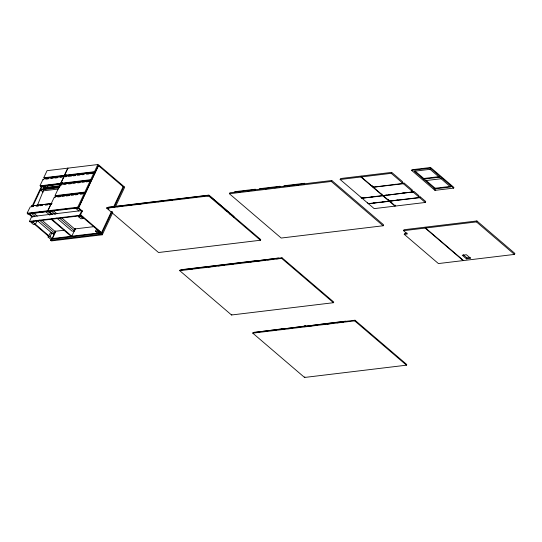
<?xml version="1.0" encoding="UTF-8"?>
<svg xmlns="http://www.w3.org/2000/svg" width="542" height="542" viewBox="0 0 542 542"><rect width="100%" height="100%" fill="white"/><g stroke="black" fill="none" stroke-linecap="round" stroke-linejoin="round"><path stroke-width="0.81" d="M60.44 185.466L60.155 184.727L55.047 195.493L55.65 195.642L55.684 196.407M60.867 183.216L63.936 176.699L60.799 183.108M64.573 175.235C65.575 174.849 65.23 177.336 67.743 175.791M65.236 175.54L64.647 175.317M369.116 203.501L368.458 203.717L374.19 208.623L394.949 206.123L395.403 205.161M115.439 206.827L124.687 187.18L98.793 165.025L78.637 207.843L27.757 213.975L27.717 213.209L27.12 213.053L30.318 206.787M40.542 186.421L91.307 180.303L91.395 179.646L90.792 179.49L93.773 173.162L94.315 173.819L95.162 172.485L91.429 180.411L40.67 186.529L40.636 185.757L40.033 185.608L43.089 179.212L43.197 179.7M44.451 178.494L44.41 177.729L43.8 177.613L47.066 170.662L97.824 164.544L98.59 165.202L95.209 172.383L44.275 178.494L43.651 179.822M60.88 183.094L61.097 183.176M64.566 175.113L67.913 168.149M85.473 192.695L85.561 192.037L84.959 191.888L89.992 181.197L90.534 181.848L91.252 180.411L85.595 192.81L55.562 196.299M44.322 178.386L95.08 172.268L95.168 171.611L94.572 171.462L97.824 164.544M362.7 198.094L362.049 198.237L368.37 203.643L389.136 201.143L388.058 199.951L388.343 199.51M372.178 185.635L373.255 187.146L361.324 176.943L361.778 175.987L391.69 172.383L402.557 181.678L402.089 182.349L403.241 183.386L373.255 187.146M37.208 205.913L43.57 190.242M32.053 206.353L41.626 186.014M32.805 206.258L42.378 185.92M43.096 192.159L40.575 189.998L40.874 189.361L59.545 187.112M43.482 190.208L43.184 190.845L58.184 189.043M29.437 221.393L31.693 216.61L81.822 210.567L79.572 215.357L29.437 221.393L29.946 221.834L80.081 215.791L82.337 211.007L77.75 207.207L47.838 210.811L54.322 197.125L54.457 197.695M36.992 220.994L35.454 224.273L33.489 224.51L31.151 222.511L32.053 221.4M31.151 222.511L33.116 222.281L33.733 220.967M64.573 175.073L67.831 168.155M54.918 197.2L55.63 195.696M60.237 185.906L61.3 183.643M54.884 197.735L55.508 196.407L85.419 192.803L78.515 207.857M60.718 185.344L61.47 184.124M61.388 183.907L61.436 183.332M65.297 175.608L65.297 175.981L65.975 174.544M61.436 184.023L62.113 182.586M65.216 175.994L65.894 174.558M62.194 182.573L61.517 184.016L61.395 183.257M65.243 176.773L65.948 175.269M52.289 214.219L49.092 211.482L51.429 211.197L51.802 210.398M48.048 236.969L50.298 232.985L51.863 232.796L54.2 234.794L52.344 238.731L50.386 238.968L48.048 236.969L50.013 236.732L52.344 238.731M50.013 236.732L51.863 232.796M112.594 212.87L102.282 234.788L51.395 240.919L50.636 240.262L51.348 238.751M52.127 238.582L55.731 230.933M37.737 220.973L52.466 233.568L54.803 233.29L55.501 231.8L42.283 220.486M77.75 207.207L84.159 193.589L84.701 194.239L85.419 192.803M80.677 215.547L83.407 217.498L82.912 218.562L80.948 218.792L78.61 216.8L79.227 215.486M78.61 216.8L80.575 216.563L81.076 215.499M75.406 228.561L71.808 236.21L51.51 218.846M56.774 218.053L72.14 231.197L74.478 230.919L75.182 229.429L61.327 217.579M97.574 229.998L100.304 231.949L99.803 233.013L97.838 233.25L95.507 231.251L96.74 228.629M106.727 208.209L107.031 207.572L208.961 195.296L260.756 239.605L260.451 240.242L158.521 252.518L106.727 208.209L208.663 195.933L260.451 240.242M95.507 231.251L97.472 231.014L97.973 229.95M111.232 211.976L101.51 232.633L51.375 238.67L51.883 239.11L102.018 233.067L80.582 214.727M113.752 206.617L123.109 186.726M50.636 240.262L101.517 234.13L112.099 211.644M114.26 207.058L123.922 186.523M158.007 201.848L158.305 201.211L108.17 207.247L107.872 207.884L109.545 207.688M158.42 201.8L158.725 201.157L208.853 195.12L233.981 216.624L233.683 217.261M208.663 195.933L208.961 195.296M179.741 270.682L180.046 270.038L281.976 257.762L333.77 302.07L333.465 302.707L231.536 314.99L179.741 270.682L281.677 258.398L333.465 302.707M180.886 270.356L181.184 269.713L208.887 266.379L208.582 267.016M229.401 193.738L229.855 192.783L331.785 180.5L383.58 224.808L383.126 225.763L281.19 238.046L229.401 193.738L331.338 181.455L383.126 225.763M234.327 192.654L234.781 191.699L255.377 189.219L254.923 190.174M236.698 263.629L237.003 262.992L209.3 266.332L209.002 266.969L210.682 266.766M237.118 263.581L237.416 262.945L255.092 260.81L254.787 261.454M279.577 187.207L280.024 186.245L259.428 188.731M283.629 186.719L284.076 185.757L304.672 183.277L304.225 184.233M255.207 261.4L255.756 260.736L255.607 261.054M255.858 261.02L278.486 257.999M231.536 314.99L231.834 314.346M281.677 258.398L281.976 257.762M252.755 333.147L253.06 332.51L354.996 320.227L406.785 364.536L406.48 365.179L304.55 377.456L252.755 333.147L354.692 320.871L406.48 365.179M282.45 329.319L281.901 328.845L254.3 332.47M331.338 181.455L331.785 180.5M340.146 179.497L340.593 178.535L361.358 176.035L360.904 176.99L340.146 179.497L361.961 198.162L382.801 195.499M281.901 328.845L281.494 329.197M282.016 329.434C282.213 327.781 283.832 330.153 282.314 328.798M282.565 328.764L282.416 329.082L304.082 326.176L304.631 326.65M361.961 198.162L363.784 197.877M304.082 326.176C303.744 327.029 304.821 325.376 305.132 326.589M304.286 326.751L304.584 326.115M304.699 326.704C304.902 325.051 306.515 327.422 305.004 326.06M305.254 326.033L305.099 326.352L326.765 323.438L327.321 323.913M373.336 187.22L403.722 183.691L403.851 182.817L412.448 190.14L411.981 190.811L413.133 191.848L383.147 195.608L373.336 187.22L373.872 187.268M368.37 203.643L367.3 202.451M361.324 176.943L391.236 173.338L391.69 172.383M362.049 198.237L383.282 195.804L383.465 195.432M383.147 195.608L386.541 195.052M411.466 192.051L413.614 192.153L413.776 191.285L418.858 195.628L418.39 196.299L419.467 197.491L389.556 201.096L383.228 195.682L383.878 195.377M326.765 323.438C326.426 324.299 327.503 322.639 327.822 323.852M326.968 324.021L327.266 323.384M345.911 321.677L345.356 321.203L327.686 323.33L327.639 323.94M304.55 377.456L304.848 376.819M368.458 203.717L389.698 201.292L389.847 200.831M389.637 201.17L420.023 197.634L420.118 196.76L425.734 201.509L425.28 202.464L395.369 206.068L388.445 199.734M411.615 170.384L411.913 169.748L430.592 167.498L453.939 187.478L453.64 188.115L434.962 190.364L411.615 170.384L430.287 168.135L453.64 188.115M345.356 321.203L344.956 321.555M383.228 195.682L413.214 191.922M354.692 320.871L354.996 320.227M430.287 168.135L430.592 167.498M430.057 169.328L450.687 186.976L434.853 188.887L414.224 171.231L430.057 169.328L430.362 168.691M425.538 180.019L425.24 180.655L441.073 178.752M403.553 230.689L404.007 229.733L425.606 227.132L425.152 228.087L403.553 230.689L407.374 233.954L404.244 234.334L404.691 233.378L407.042 233.094M434.853 188.887L435.158 188.243L450.991 186.34M434.962 190.364L435.267 189.727L434 188.643M425.572 228.04L426.026 227.078L476.906 220.953L514.9 253.453L514.446 254.415L463.566 260.539L425.572 228.04L476.459 221.908L514.446 254.415M476.459 221.908L476.906 220.953M466.479 258.873L470.659 258.371L466.411 254.74L462.231 255.241L466.479 258.873L466.926 257.917L470.273 257.518M48.516 210.777L47.865 210.594L50.934 204.158L51.043 204.646M40.203 185.845L91.002 179.673M94.735 171.699L44.024 177.756M63.821 176.719L66.564 176.645M44.451 178.122L95.209 172.004M51.043 177.803L54.369 177.403M56.029 177.2L58.522 176.902M60.182 176.699L63.502 176.299M69.403 175.588L72.723 175.188M74.389 174.991L76.883 174.687M78.543 174.49L86.022 173.589M87.682 173.386L90.175 173.088M91.835 172.884L95.162 172.485M45.718 179.158L48.204 178.86M50.697 178.555L53.191 178.257M54.85 178.061L57.344 177.756M59.837 177.458L62.323 177.159M68.224 176.448L71.551 176.048M73.211 175.845L75.704 175.547M77.364 175.344L79.857 175.046M82.35 174.748L84.01 174.544M86.503 174.246L88.996 173.941M90.656 173.745L93.983 173.345M40.67 186.15L91.429 180.039M47.73 185.371L50.142 185.079M52.547 184.788L54.153 184.598M56.564 184.307L58.976 184.016M86.049 180.757L87.729 180.554M61.293 184.158L58.956 184.443L60.237 185.533M64.789 183.724L66.456 183.521M68.949 183.223L72.269 182.823M73.929 182.62L76.422 182.322M78.089 182.119L85.561 181.218M87.228 181.021L91.381 180.52M60.291 184.978L61.951 184.781M63.617 184.578L66.11 184.28M68.597 183.982L71.09 183.677M72.757 183.481L75.25 183.176M77.736 182.878L80.23 182.579M81.896 182.376L84.389 182.078M86.049 181.875L90.202 181.374M59.512 185.764L43.279 187.715L43.008 188.304L60.054 186.252M59.234 186.678L43.34 188.264M40.575 189.998L59.247 187.749M55.257 195.669L84.342 192.166M55.684 196.035L85.595 192.43M58.13 196.218L65.609 195.316M67.269 195.113L74.749 194.212M76.408 194.016L79.735 193.616M81.395 193.413L83.888 193.115M57.784 196.976L60.277 196.671M61.937 196.475L64.43 196.17M66.09 195.974L69.417 195.574M71.077 195.371L73.57 195.073M75.23 194.869L77.723 194.571M80.216 194.273L82.709 193.968M52.12 203.44L31.361 205.94L51.415 203.65M31.138 206.807L33.631 206.509M36.124 206.204L38.611 205.906M40.277 205.703L42.764 205.404M45.257 205.106L47.75 204.808M49.41 204.605L51.07 204.402M27.33 213.236L48.096 210.736M27.757 213.602L48.516 211.095L27.628 213.866M52.154 210.73L53.827 210.526M55.508 210.323L58.028 210.025M60.548 209.72L62.222 209.517M64.742 209.212L67.262 208.907M68.936 208.711L71.456 208.406M73.976 208.101L75.656 207.898M117.065 206.78L118.732 206.577M121.239 206.278L122.912 206.075M126.252 205.675L127.926 205.472M130.432 205.167L132.099 204.971M139.619 204.063L141.293 203.86M143.799 203.562L145.473 203.358M161.767 201.394L163.433 201.197M170.954 200.289L172.627 200.086M184.321 198.677L185.994 198.474M193.514 197.573L195.188 197.369M202.708 196.461L204.375 196.265M206.881 195.96L208.555 195.757M238.446 192.159L240.099 191.963M247.511 191.069L249.157 190.865M265.566 188.894L267.22 188.691M274.631 187.803L276.278 187.6M287.748 186.218L289.394 186.021M292.687 185.621L294.333 185.425M296.806 185.127L298.452 184.93M82.337 211.007L81.585 211.095L77.885 207.938M83.014 217.545L83.407 217.498M439.589 176.59L423.756 178.494L423.458 179.131L439.291 177.227M376.649 186.59L378.316 186.387M394.102 184.483L395.762 184.287M54.844 231.339L64.484 230.181M74.593 228.961L93.901 226.637M366.277 197.573L367.937 197.376M371.175 196.902L372.923 196.773M389.034 194.747L390.782 194.625M402.327 193.148L404.075 193.02M99.911 231.996L100.304 231.949M418.424 197.254L420.091 197.051M373.431 202.884L375.179 202.755M377.666 202.457L379.332 202.261M382.564 201.787L384.312 201.658M391.29 200.736L393.038 200.608M395.531 200.31L397.936 199.937M400.43 199.632L402.178 199.503M409.569 198.535L411.317 198.406M186.76 269.645L188.44 269.442M190.96 269.144L192.634 268.94M204.388 267.524L206.068 267.321M218.236 265.858L219.91 265.655M222.43 265.35L224.11 265.146M231.664 264.239L233.345 264.035M249.97 262.03L251.576 261.84M258.487 261.007L260.133 260.81M263.412 260.411L265.052 260.214M267.518 259.916L269.157 259.72M276.542 258.832L278.182 258.636M256.21 332.544L257.857 332.348M265.275 331.453L266.928 331.25M274.347 330.356L275.993 330.159M287.788 328.737L289.442 328.54M296.86 327.646L298.513 327.449M305.525 326.602L307.172 326.406M310.471 326.006L312.124 325.81M314.597 325.512L316.243 325.308M323.669 324.414L325.315 324.218M328.046 323.892L329.678 323.696M337.036 322.808L338.675 322.612M341.941 322.219L343.581 322.016M381.866 194.009L381.737 194.592M415.152 171.13L423.905 178.616M425.775 180.222L435.158 188.243M391.236 173.338L403.167 183.548M403.248 183.616L413.058 192.01M413.139 192.078L419.467 197.491M419.549 197.566L425.28 202.464M463.288 254.808L466.926 257.917M425.152 228.087L463.146 260.594L438.417 263.568L404.244 234.334M360.904 176.99L382.727 195.662M382.808 195.737L389.136 201.143M389.224 201.218L394.949 206.123M360.979 197.092L362.036 197.999M224.889 209.734L226.773 211.346M229.286 213.494L230.54 214.571M327.686 323.33L328.235 323.804M327.016 323.411L327.571 323.886M305.505 326.006L306.054 326.474M304.333 326.142L304.882 326.616M98.488 165.662L123.623 187.166M282.816 328.737L283.371 329.211M254.198 332.185L254.754 332.652M107.031 207.572L108.949 209.212M111.503 211.4L112.783 212.498M81.923 211.312L78.082 208.026L75.745 208.311L78.942 211.048M46.382 185.493L48.272 187.112M79.83 214.822L100.758 232.721M79.572 215.357L80.081 215.791M101.517 234.13L102.282 234.788M80.575 216.563L82.912 218.562M97.472 231.014L99.803 233.013M46.592 187.762L44.668 186.116L42.33 186.401L44.248 188.047M53.143 210.574L56.917 213.805M51.429 211.197L55.27 214.483M59.755 218.318L74.478 230.919M48.936 211.421L52.628 214.585M47.838 210.811L48.604 211.461M51.578 214.347L48.38 211.604L46.043 211.888L49.884 215.174M48.184 211.516L51.26 214.144M51.395 219.483L71.056 236.298M33.462 212.945L37.242 216.177M34.952 216.305L31.754 213.568L29.41 213.846L32.615 216.59M39.437 220.14L54.803 233.29M29.261 213.792L32.954 216.956L32.202 217.044L28.509 213.887M33.116 222.281L48.956 235.872M34.254 224.022L48.204 235.96"/></g></svg>
